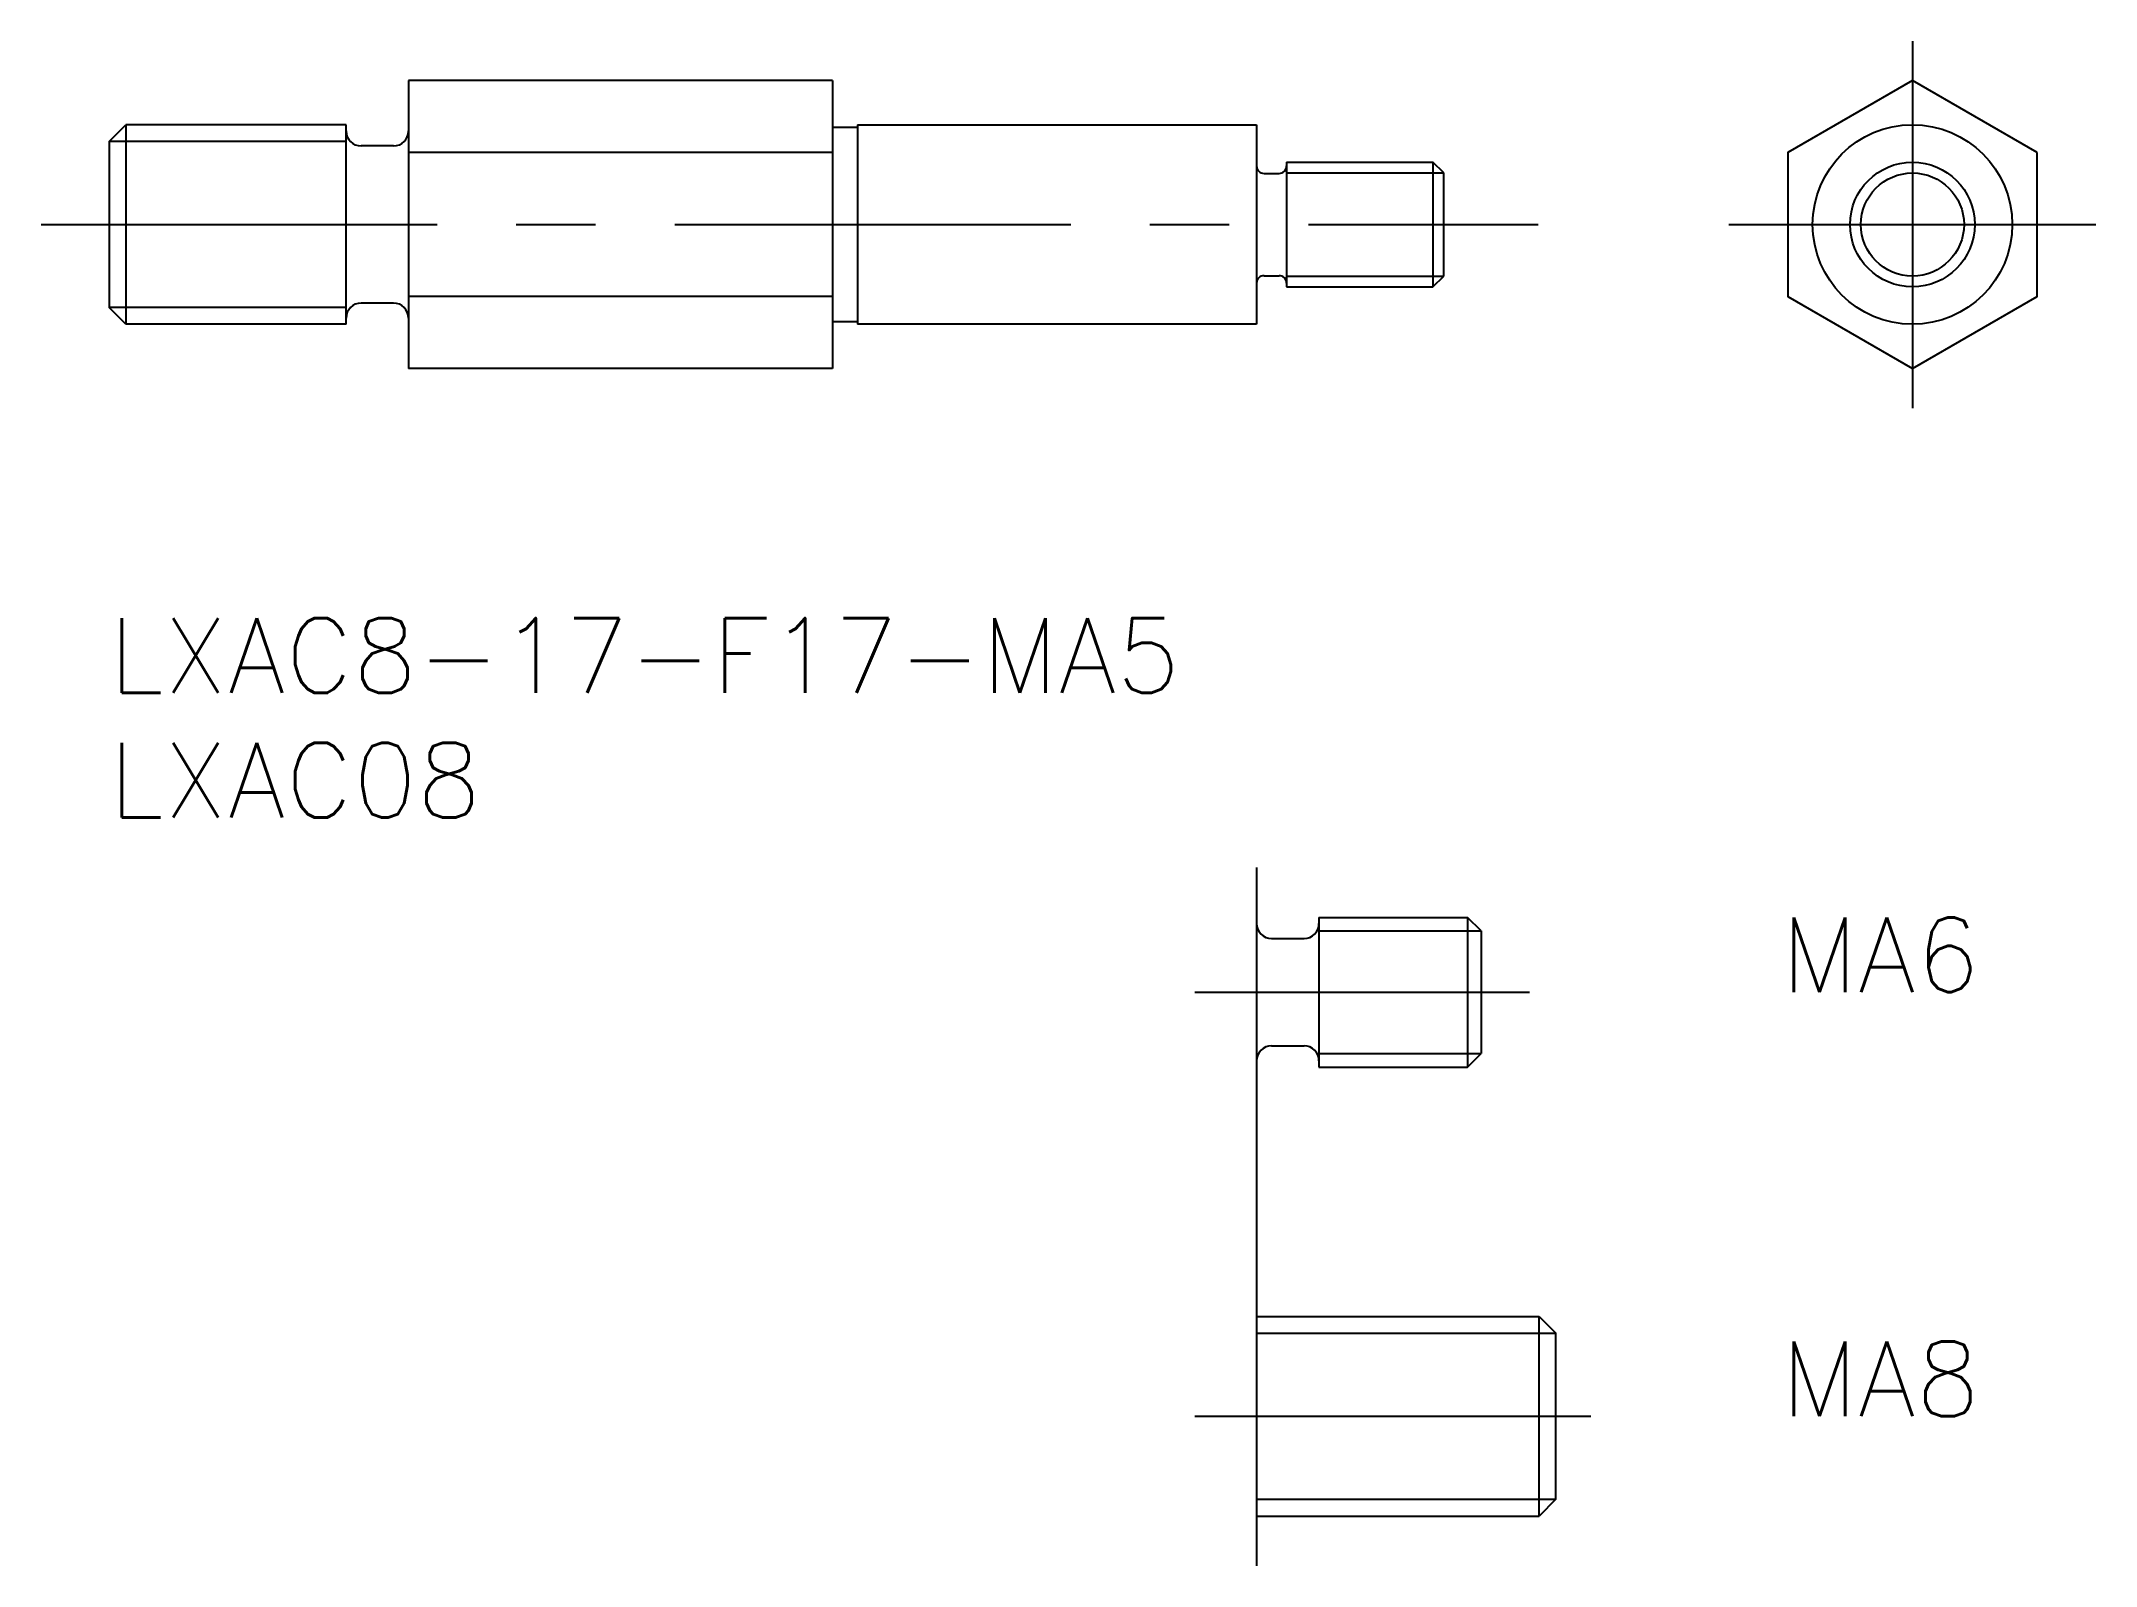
# Model space of a CAD drawing. Extents: x -2.7 to 79.6, y -38 to 23.1.
import ezdxf

# ---------------------------------------------------------------- set-up
doc = ezdxf.new("R2010")
doc.units = 0
doc.header["$LTSCALE"] = 0.5
doc.linetypes.add('CENTER', pattern=[50.8, 31.75, -6.35, 6.35, -6.35])
for name, color, linetype in [('MSM_CENTER', 1, 'CENTER'), ('MSM_CONTINUOUS', 7, 'CONTINUOUS'), ('MSM_NARROW', 5, 'CONTINUOUS'), ('MSM_PART_NUMBER', 7, 'CONTINUOUS')]:
    doc.layers.add(name, color=color, linetype=linetype)
doc.styles.get("Standard").update_dxf_attribs({"font": 'txt.shx', "height": 3, "bigfont": 'bigfont.shx'})

# ---------------------------------------------------------------- blocks, each defined once
blk = doc.blocks.new('*U12')
at = {"layer": 'MSM_PART_NUMBER'}
blk.add_text('LXAC8-17-F17-MA5', height=3, dxfattribs=at).set_placement((0, -3))
blk = doc.blocks.new('*U13')
at = {"layer": 'MSM_PART_NUMBER'}
blk.add_text('LXAC08', height=3, dxfattribs=at).set_placement((0, -8))
blk = doc.blocks.new('*U15')
at = {"layer": 'MSM_PART_NUMBER'}
blk.add_text('MA6', height=3, dxfattribs=at).set_placement((67.025, -15))
blk = doc.blocks.new('*U16')
at = {"layer": 'MSM_PART_NUMBER'}
blk.add_text('MA8', height=3, dxfattribs=at).set_placement((67.025, -32))

msp = doc.modelspace()

# ---------------------------------------------------------------- linework, layer by layer
at = {"layer": 'MSM_CENTER'}
for p, q in [((72.29, 23.128), (72.29, 8.419)), ((-2.727, 15.774), (57.282, 15.774)), ((64.936, 15.774), (79.645, 15.774)), ((43.529, -15), (56.934, -15)), ((43.529, -32), (61.347, -32))]:
    msp.add_line(p, q, dxfattribs=at)
at = {"layer": 'MSM_CONTINUOUS'}
for p, q in [((12, 21.547), (12, 10)), ((29, 21.547), (12, 21.547)), ((29, 21.547), (29, 10)), ((0, 19.097), (0.676, 19.774)), ((9.5, 19.774), (0.676, 19.774)), ((0.676, 19.774), (0.676, 11.774)), ((9.5, 11.774), (9.5, 19.774)), ((30, 19.774), (46, 19.774)), ((30, 19.774), (30, 11.774)), ((46, 19.774), (46, 11.774)), ((0, 19.097), (0, 12.45)), ((29, 19.674), (30, 19.674)), ((11.4, 18.924), (10.1, 18.924)), ((29, 18.66), (12, 18.66)), ((47.2, 18.274), (53.067, 18.274)), ((47.2, 18.274), (47.2, 13.274)), ((53.5, 17.841), (53.067, 18.274)), ((53.067, 18.274), (53.067, 13.274)), ((46.3, 17.824), (46.9, 17.824)), ((53.5, 13.707), (53.5, 17.841)), ((46.3, 13.724), (46.9, 13.724)), ((47.2, 13.274), (53.067, 13.274)), ((53.067, 13.274), (53.5, 13.707)), ((0.676, 11.774), (0, 12.45)), ((11.4, 12.624), (10.1, 12.624)), ((29, 12.887), (12, 12.887)), ((9.5, 11.774), (0.676, 11.774)), ((30, 11.874), (29, 11.874)), ((46, 11.774), (30, 11.774)), ((29, 10), (12, 10)), ((46, -10), (46, -38)), ((48.5, -12), (54.459, -12)), ((48.5, -12), (48.5, -18)), ((55, -12.542), (54.459, -12)), ((54.459, -12), (54.459, -18)), ((46.6, -12.85), (47.9, -12.85)), ((55, -12.542), (55, -17.458)), ((46.6, -17.15), (47.9, -17.15)), ((48.5, -18), (54.459, -18)), ((54.459, -18), (55, -17.458)), ((46, -28), (57.324, -28)), ((57.324, -36), (57.324, -28)), ((57.324, -28), (58, -28.676)), ((58, -35.323), (58, -28.676)), ((58, -35.323), (57.324, -36)), ((46, -36), (57.324, -36))]:
    msp.add_line(p, q, dxfattribs=at)
msp.add_lwpolyline([(77.29, 18.66), (72.29, 21.547), (67.29, 18.66), (67.29, 12.887), (72.29, 10), (77.29, 12.887)], close=True, dxfattribs=at)
for radius in [4, 2.5]:
    msp.add_circle((72.29, 15.774), radius, dxfattribs=at)
for centre, radius, start, end in [((10.1, 19.524), 0.6, 180, 270), ((11.4, 19.524), 0.6, 270, 0), ((46.3, 18.124), 0.3, 180, 270), ((46.9, 18.124), 0.3, 270, 0), ((46.3, 13.424), 0.3, 90, 180), ((46.9, 13.424), 0.3, 0, 90), ((10.1, 12.024), 0.6, 90, 180), ((11.4, 12.024), 0.6, 0, 90), ((46.6, -12.25), 0.6, 180, 270), ((47.9, -12.25), 0.6, 270, 0), ((46.6, -17.75), 0.6, 90, 180), ((47.9, -17.75), 0.6, 0, 90)]:
    msp.add_arc(centre, radius, start, end, dxfattribs=at)
at = {"layer": 'MSM_NARROW'}
for p, q in [((9.5, 19.097), (0, 19.097)), ((47.2, 17.841), (53.5, 17.841)), ((47.2, 13.707), (53.5, 13.707)), ((9.5, 12.45), (0, 12.45)), ((48.5, -12.542), (55, -12.542)), ((48.5, -17.458), (55, -17.458)), ((46, -28.676), (58, -28.676)), ((46, -35.323), (58, -35.323))]:
    msp.add_line(p, q, dxfattribs=at)
msp.add_circle((72.29, 15.774), 2.067, dxfattribs=at)

# ---------------------------------------------------------------- block references
at = {"layer": 'MSM_CONTINUOUS'}
for name in ['*U12', '*U13', '*U15', '*U16']:
    msp.add_blockref(name, (0, 0), dxfattribs=at)

doc.saveas('drawing.dxf')
